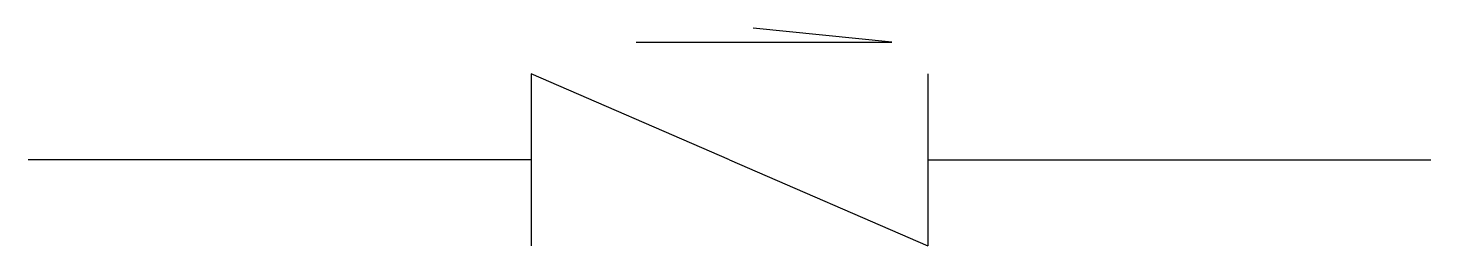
# Model space of a CAD drawing. Header units: metres. Extents: x 88146 to 91090, y -113405 to -112947.
import ezdxf

# ---------------------------------------------------------------- set-up
doc = ezdxf.new("R2010")
doc.units = ezdxf.units.M
doc.layers.add('DET1', color=1, linetype='Continuous')

msp = doc.modelspace()

# ---------------------------------------------------------------- linework, layer by layer
at = {"layer": 'DET1'}
for p, q in [((89959.03, -112976.75), (89668.08, -112947.1)), ((89422.34, -112976.75), (89959.03, -112976.75)), ((89618.29, -113223.86), (89201.87, -113043.12)), ((89201.87, -113043.12), (89201.87, -113404.6)), ((90034.72, -113043.12), (90034.72, -113404.6)), ((89201.87, -113223.86), (88146.12, -113223.86)), ((89618.29, -113223.86), (90034.72, -113404.6)), ((90034.72, -113223.86), (91090.46, -113223.86))]:
    msp.add_line(p, q, dxfattribs=at)

doc.saveas('drawing.dxf')
